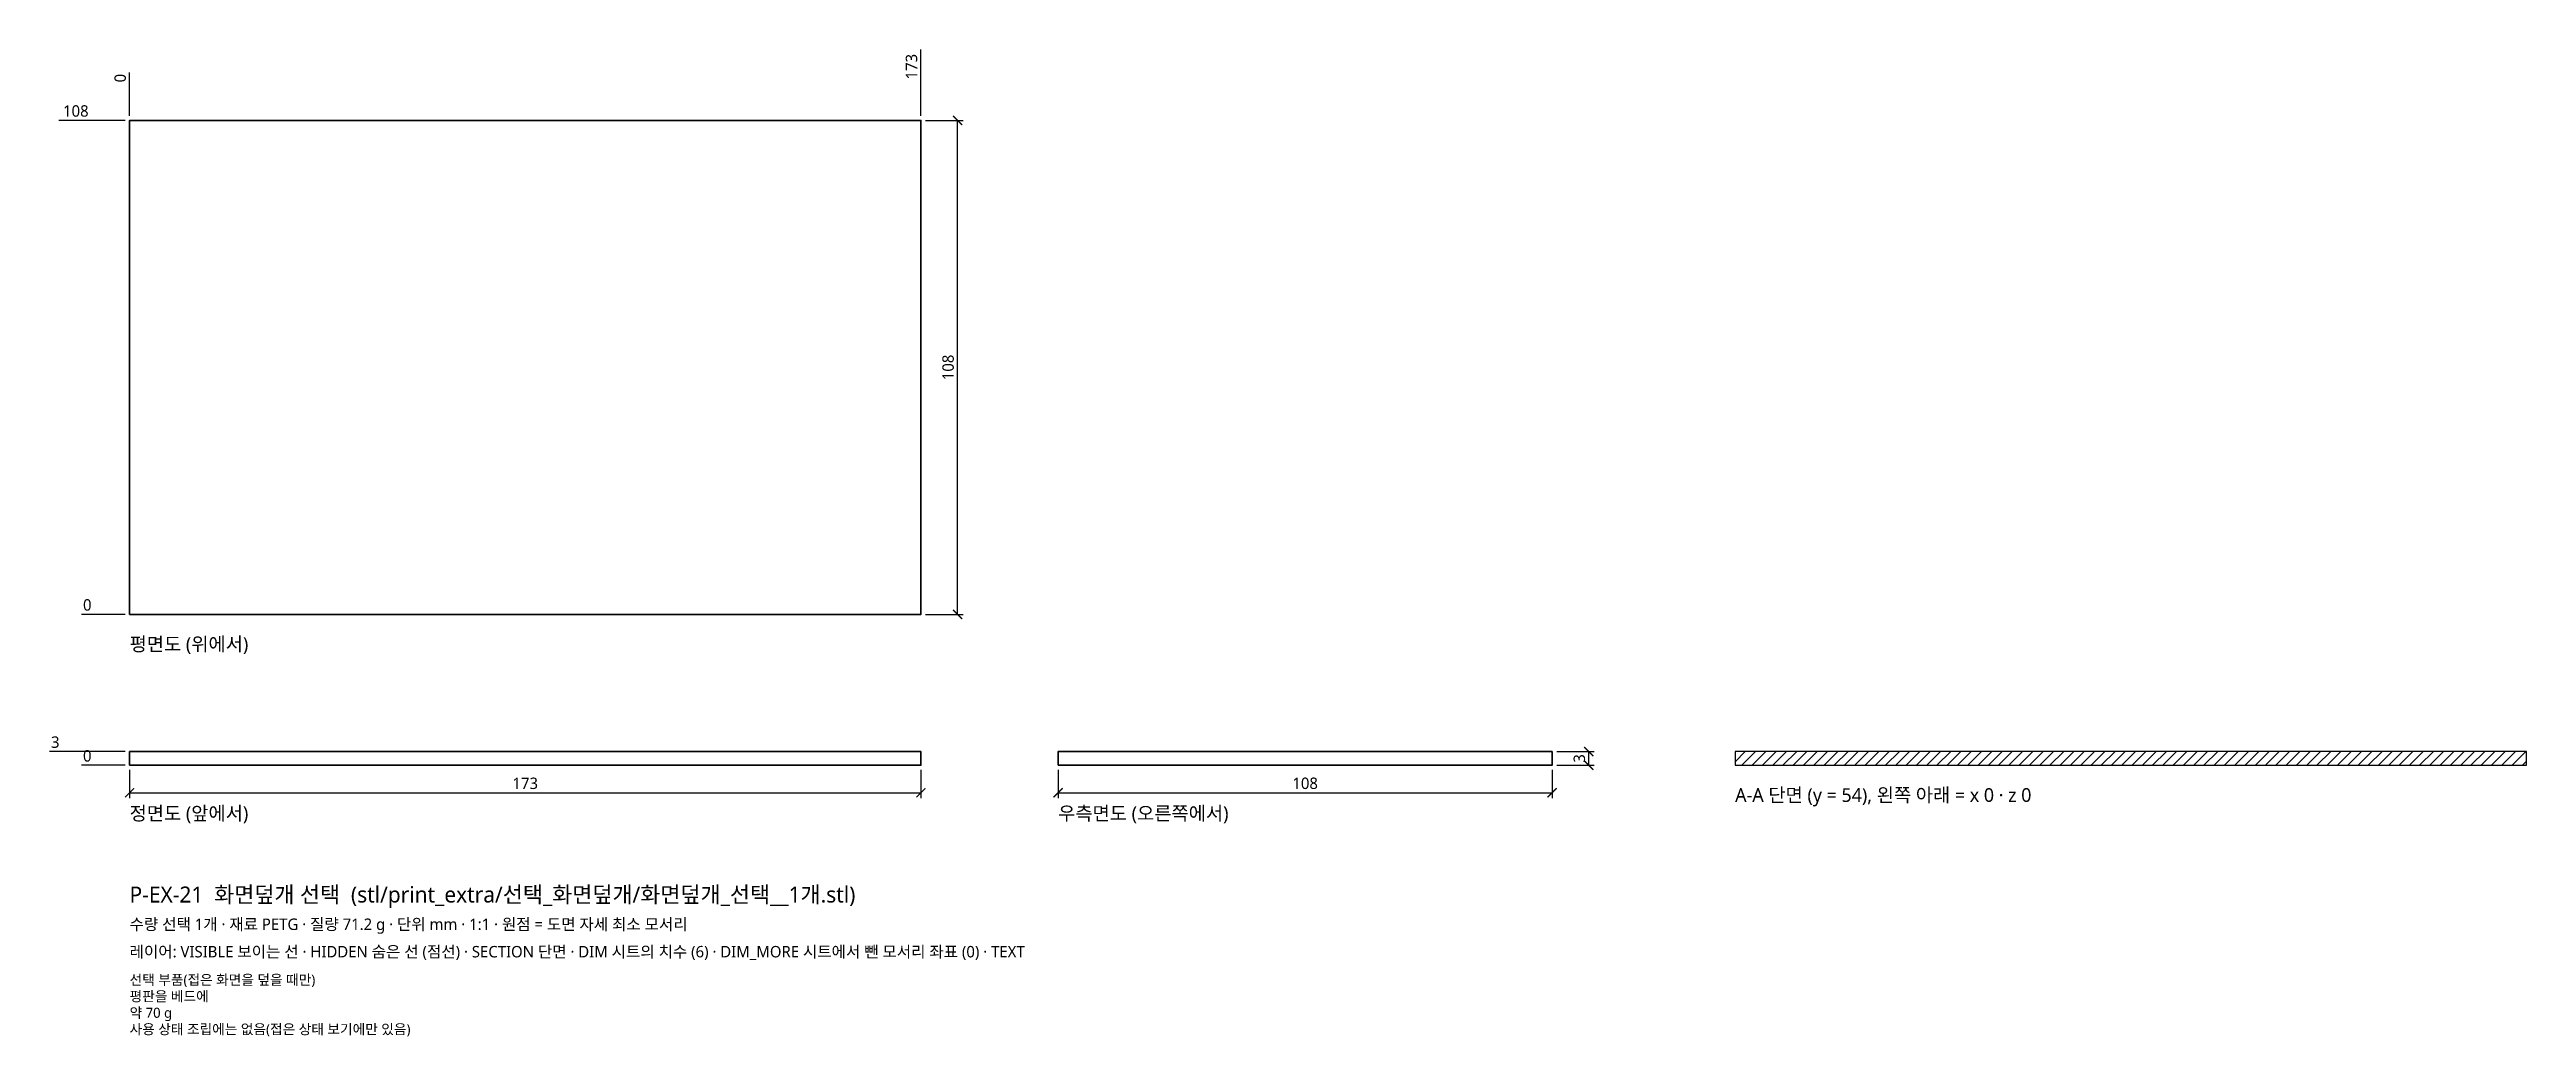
# Model space of a CAD drawing. Header units: millimetres. Extents: x -18 to 524, y -59 to 156.
import ezdxf

# ---------------------------------------------------------------- set-up
doc = ezdxf.new("R2010")
doc.units = ezdxf.units.MM
for name, color, linetype, lineweight in [('DIM', 4, 'CONTINUOUS', 13), ('SECTION', 5, 'CONTINUOUS', 25), ('TEXT', 7, 'CONTINUOUS', 18), ('VISIBLE', 7, 'CONTINUOUS', 35)]:
    doc.layers.add(name, color=color, linetype=linetype, lineweight=lineweight)
doc.styles.add('KR', font='malgun.ttf')
doc.dimstyles.new('TOCCATA', dxfattribs={"dimtxt": 2.5, "dimasz": 2, "dimexe": 1.2, "dimexo": 1, "dimgap": 0.8, "dimtad": 1, "dimdsep": 46, "dimtxsty": 'KR', "dimblk": 'ARCHTICK', "dimcen": 2.5, "dimazin": 3, "dimtfac": 0.5, "dimtmove": 2, "dimatfit": 3})

# ---------------------------------------------------------------- blocks, each defined once
blk = doc.blocks.new('_ARCHTICK')
at = {"color": 0, "linetype": 'BYBLOCK', "const_width": 0.15}
blk.add_lwpolyline([(-0.5, -0.5), (0.5, 0.5)], dxfattribs=at)

msp = doc.modelspace()

# ---------------------------------------------------------------- hatches: boundary and pattern name
at = {"layer": 'SECTION'}
h = msp.add_hatch(dxfattribs=at)
h.set_pattern_fill('ANSI31', scale=0.5)
h.paths.add_polyline_path([(524, 3), (351, 3), (351, 0), (524, 0)])

# ---------------------------------------------------------------- linework, layer by layer
msp.add_lwpolyline([(524, 3), (351, 3), (351, 0), (524, 0)], close=True, dxfattribs=at)
at = {"layer": 'VISIBLE'}
for points in [[(0, 33), (0, 141), (173, 141), (173, 33), (0, 33)], [(0, 0), (0, 3), (173, 3), (173, 0), (0, 0)], [(203, 0), (203, 3), (311, 3), (311, 0), (203, 0)]]:
    msp.add_lwpolyline(points, dxfattribs=at)

# ---------------------------------------------------------------- texts
at = {"layer": 'TEXT', "style": 'KR'}
for s, height, p in [('평면도 (위에서)', 3, (0, 25)), ('A-A 단면 (y = 54), 왼쪽 아래 = x 0 · z 0', 3, (351, -8)), ('정면도 (앞에서)', 3, (0, -12)), ('우측면도 (오른쪽에서)', 3, (203, -12)), ('P-EX-21  화면덮개 선택  (stl/print_extra/선택_화면덮개/화면덮개_선택__1개.stl)', 3.5, (0, -30)), ('수량 선택 1개 · 재료 PETG · 질량 71.2 g · 단위 mm · 1:1 · 원점 = 도면 자세 최소 모서리', 2.5, (0, -36)), ('레이어: VISIBLE 보이는 선 · HIDDEN 숨은 선 (점선) · SECTION 단면 · DIM 시트의 치수 (6) · DIM_MORE 시트에서 뺀 모서리 좌표 (0) · TEXT', 2.5, (0, -42)), ('선택 부품(접은 화면을 덮을 때만)', 2.2, (0, -48)), ('평판을 베드에', 2.2, (0, -51.6)), ('약 70 g', 2.2, (0, -55.2)), ('사용 상태 조립에는 없음(접은 상태 보기에만 있음)', 2.2, (0, -58.8))]:
    msp.add_text(s, height=height, dxfattribs=at).set_placement(p)

# ---------------------------------------------------------------- dimensions: what is measured, and where the dimension line sits
at = {"layer": 'DIM'}
for feature_location, offset, dtype, origin in [((173, 141), (0, 8), 1, (0, 33)), ((0, 141), (0, 8), 1, (0, 33)), ((0, 141), (-8, 0), 0, (0, 33)), ((0, 33), (-8, 0), 0, (0, 33)), ((0, 3), (-15, 0), 0, (0, 0)), ((0, 0), (-8, 0), 0, (0, 0))]:
    msp.add_ordinate_dim(feature_location=feature_location, offset=offset, dtype=dtype, origin=origin, dimstyle='TOCCATA', dxfattribs=at).render()
for base, p1, p2 in [((181, 33), (173, 33), (173, 141)), ((319, 0), (311, 0), (311, 3))]:
    msp.add_linear_dim(base=base, p1=p1, p2=p2, angle=90, dimstyle='TOCCATA', dxfattribs=at).render()
for base, p1, p2 in [((0, -6), (0, 0), (173, 0)), ((203, -6), (203, 0), (311, 0))]:
    msp.add_linear_dim(base=base, p1=p1, p2=p2, dimstyle='TOCCATA', dxfattribs=at).render()

doc.saveas('drawing.dxf')
